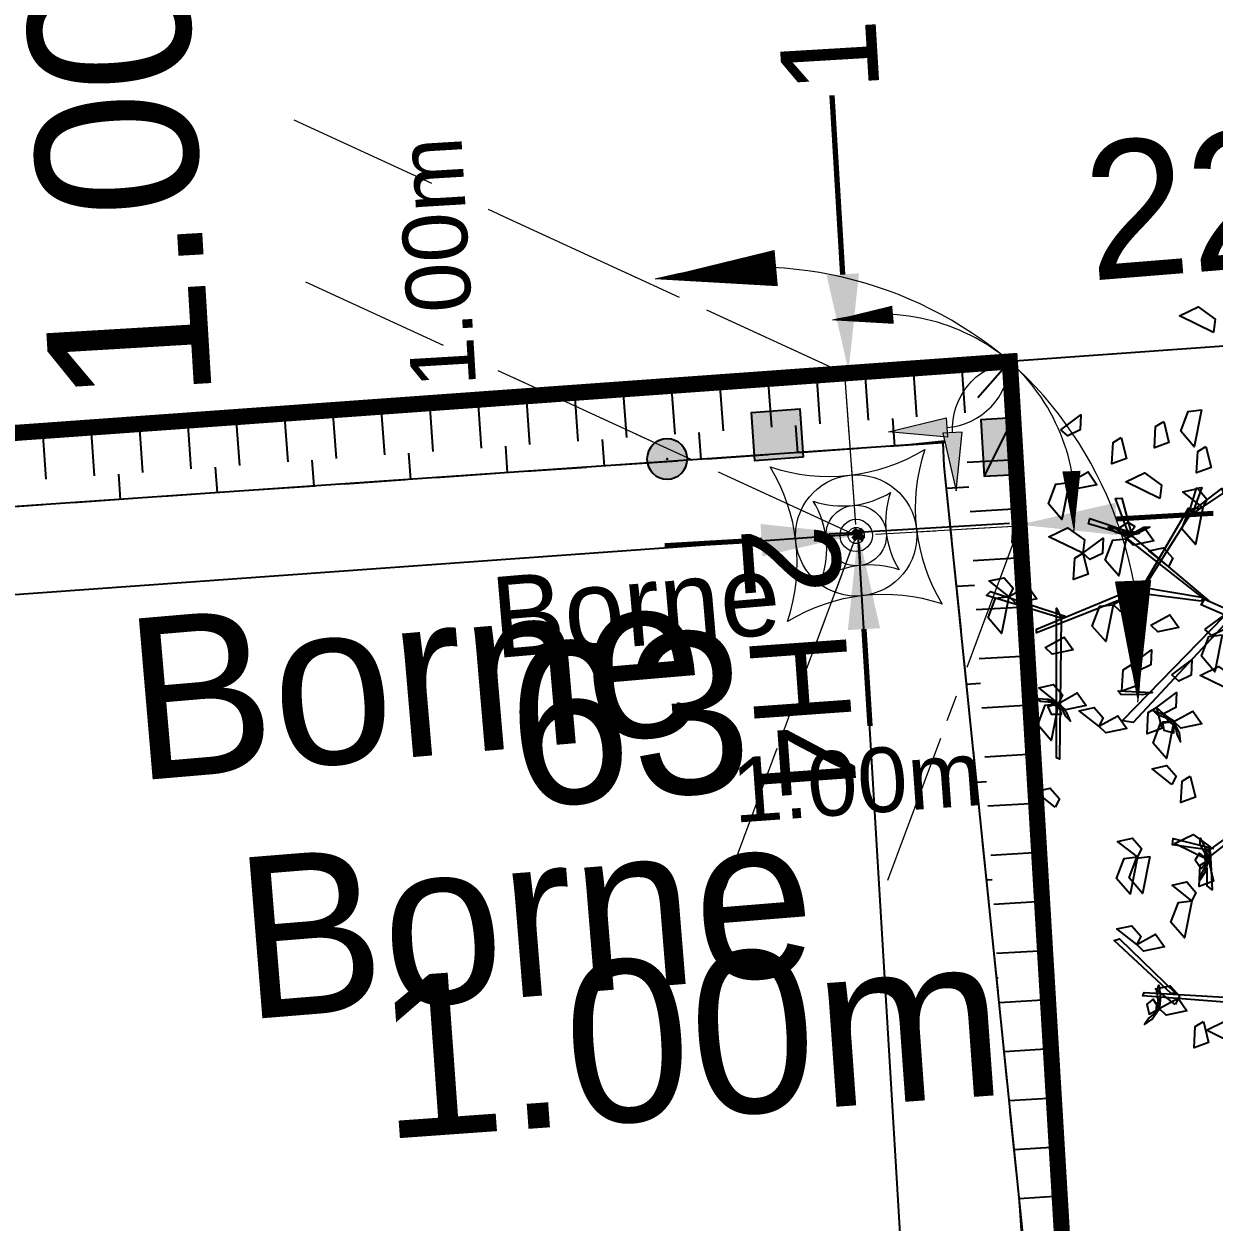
# Model space of a CAD drawing. Header units: metres. Extents: x 1851758 to 1852050, y 5187822 to 5188223.
# Drawn here: x 1851971.03 to 1851978.4, y 5187905.14 to 5187912.56 of the extents above; entities that cross this region are included whole.
import ezdxf

# ---------------------------------------------------------------- set-up
doc = ezdxf.new("R2010")
doc.units = ezdxf.units.M
doc.header["$LTSCALE"] = 2.5
doc.header["$PDMODE"] = 35
doc.header["$PDSIZE"] = 0.03
doc.linetypes.add('L8', pattern=[0.225, 0.15, -0.075])
doc.layers.get('0').update_dxf_attribs({"linetype": 'CONTINUOUS', "lineweight": 30})
doc.layers.get('Defpoints').update_dxf_attribs({"linetype": 'CONTINUOUS'})
for name, color, linetype, plot in [('N', 1, 'CONTINUOUS', False), ('PRO_PAR_CONT_DA', 40, 'CONTINUOUS', False), ('PRO_PAR_CONT_DA_D', 7, 'CONTINUOUS', False)]:
    doc.layers.add(name, color=color, linetype=linetype, plot=plot)
for name, color, linetype in [('PFM_VRD ET 2D', 7, 'CONTINUOUS'), ('PRO_PAR_N', 6, 'CONTINUOUS'), ('PRO_PAR_N_DA', 6, 'CONTINUOUS'), ('PRO_RES_TEL_TXT', 84, 'CONTINUOUS'), ('PRO_VOI', 7, 'CONTINUOUS'), ('PRO_VOI_PLANCHETTES', 232, 'CONTINUOUS'), ('PRO_VOI_TAMPON', 5, 'CONTINUOUS'), ('PRO_VOI_VEG', 81, 'CONTINUOUS')]:
    doc.layers.add(name, color=color, linetype=linetype)
for name, color, linetype, lineweight in [('PRO_IMP_REP', 6, 'CONTINUOUS', 15), ('PRO_IMP_REP_VENTE', 6, 'CONTINUOUS', 15), ('PRO_PAR', 1, 'CONTINUOUS', 35), ('PRO_PAR_COT', 200, 'CONTINUOUS', 20), ('PRO_PAR_COT_DA', 150, 'CONTINUOUS', 20), ('PRO_PAR_COT_VENTE', 150, 'CONTINUOUS', 20), ('PRO_PAR_DA', 1, 'CONTINUOUS', 35), ('PRO_PAR_P', 7, 'CONTINUOUS', 70), ('PRO_PAR_P_DA', 7, 'CONTINUOUS', 70), ('PRO_PAR_SURF', 157, 'CONTINUOUS', 20), ('Z', 7, 'CONTINUOUS', 9)]:
    doc.layers.add(name, color=color, linetype=linetype, lineweight=lineweight)
doc.styles.add('_ECRITURE', font='NEWSGOTN.TTF')
doc.styles.add('Ecriture', font='NEWSGOTN.TTF')
doc.styles.add('SIMPLEX', font='SIMPLEX.SHX', dxfattribs={"oblique": 27})
doc.styles.get("Standard").update_dxf_attribs({"font": 'arial.ttf'})
doc.dimstyles.new('Voirie', dxfattribs={"dimtxt": 0.6, "dimasz": 0.6, "dimexe": 0.18, "dimexo": 0.0625, "dimgap": 0, "dimtad": 0, "dimzin": 0, "dimdsep": 46, "dimtxsty": 'Ecriture', "dimcen": 0.04, "dimclrd": 256, "dimclre": 256, "dimclrt": 256, "dimaunit": 2, "dimadec": 3, "dimazin": 0, "dimtfac": 1, "dimtofl": 0, "dimtmove": 0, "dimatfit": 0, "dimfxl": 0, "dimtolj": 1, "dimtzin": 0, "dimlwd": -1, "dimarcsym": 0})

# ---------------------------------------------------------------- blocks, each defined once
blk = doc.blocks.new('arbre4')
at = {"layer": 'PRO_VOI_VEG', "linetype": 'ByBlock', "lineweight": -2, "extrusion": (-0.095442, 0.360509, 0.92786), "flags": 128}
for points, elevation in [([(-1.838, -1.958), (-1.43, -2.203), (-1.665, -2.309), (-1.869, -2.134), (-1.838, -1.958)], 6.922), ([(-0.392, -1.794), (0.016, -2.039), (-0.219, -2.145), (-0.423, -1.97), (-0.392, -1.794)], 6.856), ([(-2.954, -0.352), (-2.546, -0.597), (-2.781, -0.703), (-2.985, -0.528), (-2.954, -0.352)], 7.851), ([(-1.347, -0.241), (-0.939, -0.485), (-1.174, -0.592), (-1.378, -0.416), (-1.347, -0.241)], 7.988), ([(1.718, -1.305), (2.126, -1.55), (1.891, -1.656), (1.687, -1.48), (1.718, -1.305)], 7.147), ([(1.761, -0.236), (2.169, -0.481), (1.934, -0.587), (1.73, -0.412), (1.761, -0.236)], 9.406), ([(-2.075, -0.305), (-1.667, -0.55), (-1.902, -0.656), (-2.106, -0.48), (-2.075, -0.305)], 6.745), ([(0.262, 0.011), (0.67, -0.234), (0.435, -0.34), (0.231, -0.164), (0.262, 0.011)], 7.887), ([(2.44, -0.865), (2.848, -1.11), (2.613, -1.216), (2.409, -1.04), (2.44, -0.865)], 6.97), ([(-2.152, 1.573), (-1.744, 1.329), (-1.979, 1.222), (-2.183, 1.398), (-2.152, 1.573)], 8.679), ([(-0.577, 0.783), (-0.169, 0.539), (-0.404, 0.433), (-0.608, 0.608), (-0.577, 0.783)], 7.395), ([(-3.305, 1.182), (-2.897, 0.937), (-3.132, 0.831), (-3.336, 1.006), (-3.305, 1.182)], 6.747)]:
    blk.add_lwpolyline(points, close=True, dxfattribs=dict(at, elevation=elevation))
at = {"layer": 'PRO_VOI_VEG', "color": 42, "linetype": 'ByBlock', "lineweight": -2, "extrusion": (-7.94843e-09, -0.83205, 0.5547), "elevation": 0.638, "flags": 128}
blk.add_lwpolyline([(0.349, 8.334), (0.681, 9.969), (0.725, 9.875), (0.371, 8.24), (0.349, 8.334)], close=True, dxfattribs=at)
at = {"layer": 'PRO_VOI_VEG', "linetype": 'ByBlock', "lineweight": -2, "extrusion": (0.632852, 0.167542, 0.755929), "flags": 128}
for points, elevation in [([(4.398, 2.337), (4.571, 1.994), (4.385, 2.019), (4.317, 2.227), (4.398, 2.337)], 5.506), ([(4.655, 6.273), (4.828, 5.931), (4.641, 5.955), (4.573, 6.164), (4.655, 6.273)], 5.996), ([(4.221, 3.43), (4.394, 3.087), (4.208, 3.112), (4.14, 3.32), (4.221, 3.43)], 4.559), ([(3.832, 5.107), (4.005, 4.765), (3.818, 4.789), (3.75, 4.998), (3.832, 5.107)], 5.849), ([(4.217, 5.507), (4.39, 5.164), (4.204, 5.189), (4.136, 5.397), (4.217, 5.507)], 2.162), ([(3.876, 5.321), (4.049, 4.979), (3.862, 5.004), (3.795, 5.212), (3.876, 5.321)], 3.52), ([(3.993, 7.132), (4.166, 6.79), (3.979, 6.814), (3.911, 7.023), (3.993, 7.132)], 2.737), ([(3.194, 5.545), (3.367, 5.203), (3.18, 5.227), (3.112, 5.436), (3.194, 5.545)], 4.883), ([(3.402, 5.275), (3.575, 4.932), (3.388, 4.957), (3.32, 5.165), (3.402, 5.275)], 2.363), ([(2.405, 2.824), (2.578, 2.481), (2.391, 2.506), (2.323, 2.714), (2.405, 2.824)], 5.683), ([(1.777, 4.029), (1.95, 3.687), (1.763, 3.711), (1.695, 3.92), (1.777, 4.029)], 7.94)]:
    blk.add_lwpolyline(points, close=True, dxfattribs=dict(at, elevation=elevation))
at = {"layer": 'PRO_VOI_VEG', "linetype": 'ByBlock', "lineweight": -2, "extrusion": (0.843665, 0.223353, 0.488205), "flags": 128}
for points, elevation in [([(4.398, 3.675), (4.136, 3.569), (4.08, 3.946), (4.341, 3.888), (4.398, 3.675)], 4.162), ([(4.164, 4.916), (3.902, 4.81), (3.846, 5.186), (4.107, 5.128), (4.164, 4.916)], 4.01), ([(4.221, 4.776), (3.959, 4.67), (3.903, 5.047), (4.164, 4.989), (4.221, 4.776)], 3.121), ([(3.255, 5.196), (2.992, 5.09), (2.936, 5.466), (3.197, 5.408), (3.255, 5.196)], 6.291), ([(3.832, 5.844), (3.569, 5.738), (3.513, 6.114), (3.774, 6.056), (3.832, 5.844)], 3.232), ([(3.202, 4.705), (2.94, 4.599), (2.884, 4.975), (3.145, 4.918), (3.202, 4.705)], 4.176), ([(4.217, 6.309), (3.955, 6.203), (3.899, 6.579), (4.16, 6.521), (4.217, 6.309)], 0.381), ([(4.197, 6.719), (3.934, 6.613), (3.878, 6.99), (4.139, 6.932), (4.197, 6.719)], -0.352), ([(2.798, 4.982), (2.536, 4.876), (2.48, 5.252), (2.741, 5.194), (2.798, 4.982)], 5.165), ([(2.835, 7.018), (2.572, 6.913), (2.516, 7.289), (2.777, 7.231), (2.835, 7.018)], 5.028), ([(2.931, 6.518), (2.668, 6.412), (2.612, 6.788), (2.873, 6.73), (2.931, 6.518)], 3.346)]:
    blk.add_lwpolyline(points, close=True, dxfattribs=dict(at, elevation=elevation))
at = {"layer": 'PRO_VOI_VEG', "linetype": 'ByBlock', "lineweight": -2, "extrusion": (9.90253e-10, -0.872729, 0.488205), "flags": 128}
for points, elevation in [([(1.633, 8.525), (1.37, 8.42), (1.314, 8.796), (1.575, 8.738), (1.633, 8.525)], -0.402), ([(-1.689, 3.227), (-1.951, 3.121), (-2.007, 3.497), (-1.746, 3.439), (-1.689, 3.227)], -1.176)]:
    blk.add_lwpolyline(points, close=True, dxfattribs=dict(at, elevation=elevation))
at = {"layer": 'PRO_VOI_VEG', "color": 6, "linetype": 'ByBlock', "lineweight": -2, "extrusion": (-0.961889, 0.218143, 0.164872), "elevation": 2.523, "flags": 128}
blk.add_lwpolyline([(-3.92, 5.363), (-4.142, 5.256), (-4.213, 5.436), (-4.087, 5.49), (-3.92, 5.363)], close=True, dxfattribs=at)
at = {"layer": 'PRO_VOI_VEG', "color": 6, "linetype": 'ByBlock', "lineweight": -2, "extrusion": (-0.728389, 0.480734, 0.488205), "elevation": 5.3, "flags": 128}
blk.add_lwpolyline([(-3.103, 3.557), (-3.196, 3.343), (-3.114, 3.226), (-3.003, 3.358), (-3.103, 3.557)], close=True, dxfattribs=at)
at = {"layer": 'PRO_VOI_VEG', "color": 6, "linetype": 'ByBlock', "lineweight": -2, "extrusion": (0.828904, -0.547073, 0.116747), "elevation": -2.198, "flags": 128}
blk.add_lwpolyline([(3.096, 6.003), (3.247, 6.229), (3.144, 6.443), (3.055, 6.289), (3.096, 6.003)], close=True, dxfattribs=at)
at = {"layer": 'PRO_VOI_VEG', "color": 42, "linetype": 'ByBlock', "lineweight": -2, "extrusion": (-8.90758e-09, -0.83205, 0.5547), "elevation": 0.638, "flags": 128}
blk.add_lwpolyline([(0.607, 6.606), (0.187, 8.898), (0.231, 8.898), (0.703, 6.484), (0.607, 6.606)], close=True, dxfattribs=at)
at = {"layer": 'PRO_VOI_VEG', "color": 42, "linetype": 'ByBlock', "lineweight": -2, "extrusion": (0.28427, -0.71615, 0.637432), "elevation": 1.814, "flags": 128}
blk.add_lwpolyline([(1.834, 7.958), (0.258, 9.133), (0.289, 9.172), (1.97, 7.959), (1.834, 7.958)], close=True, dxfattribs=at)
at = {"layer": 'PRO_VOI_VEG', "color": 6, "linetype": 'ByBlock', "lineweight": -2, "extrusion": (-0.428772, 0.890609, 0.151559), "elevation": 4.879, "flags": 128}
blk.add_lwpolyline([(-1.165, 4.999), (-1.008, 4.953), (-0.918, 5.109), (-1.03, 5.191), (-1.165, 4.999)], close=True, dxfattribs=at)
at = {"layer": 'PRO_VOI_VEG', "linetype": 'ByBlock', "lineweight": -2, "extrusion": (0.372929, 2.33309e-10, 0.92786), "elevation": 4.698, "flags": 128}
blk.add_lwpolyline([(3.78, 0.662), (4.188, 0.417), (3.953, 0.311), (3.749, 0.486), (3.78, 0.662)], close=True, dxfattribs=at)
at = {"layer": 'PRO_VOI_VEG', "linetype": 'ByBlock', "lineweight": -2, "extrusion": (9.90252e-10, -0.872729, 0.488205), "flags": 128}
for points, elevation in [([(1.138, 5.865), (0.876, 5.759), (0.82, 6.135), (1.081, 6.077), (1.138, 5.865)], -1.05), ([(2.545, 6.872), (2.282, 6.766), (2.226, 7.142), (2.487, 7.084), (2.545, 6.872)], 0.143), ([(-0.818, 5.471), (-1.08, 5.365), (-1.136, 5.741), (-0.875, 5.683), (-0.818, 5.471)], -0.346), ([(-4.73, 5.289), (-4.992, 5.183), (-5.048, 5.559), (-4.787, 5.501), (-4.73, 5.289)], -0.021), ([(2.376, 6.363), (2.114, 6.257), (2.058, 6.633), (2.319, 6.575), (2.376, 6.363)], 1.052)]:
    blk.add_lwpolyline(points, close=True, dxfattribs=dict(at, elevation=elevation))
at = {"layer": 'PRO_VOI_VEG', "linetype": 'ByBlock', "lineweight": -2, "extrusion": (-2.51648e-10, -0.654654, 0.755929), "flags": 128}
for points, elevation in [([(2.679, 6.678), (2.852, 6.335), (2.666, 6.36), (2.598, 6.568), (2.679, 6.678)], 1.643), ([(0.116, 5.431), (0.289, 5.088), (0.102, 5.113), (0.034, 5.321), (0.116, 5.431)], 2.724)]:
    blk.add_lwpolyline(points, close=True, dxfattribs=dict(at, elevation=elevation))
at = {"layer": 'PRO_VOI_VEG', "linetype": 'ByBlock', "lineweight": -2, "extrusion": (-2.51655e-10, -0.654654, 0.755929), "flags": 128}
for points, elevation in [([(1.138, 5.872), (1.311, 5.53), (1.124, 5.554), (1.056, 5.763), (1.138, 5.872)], 1.007), ([(-0.818, 5.262), (-0.645, 4.919), (-0.832, 4.944), (-0.9, 5.152), (-0.818, 5.262)], 1.535)]:
    blk.add_lwpolyline(points, close=True, dxfattribs=dict(at, elevation=elevation))
at = {"layer": 'PRO_VOI_VEG', "color": 42, "linetype": 'ByBlock', "lineweight": -2, "extrusion": (-0.36254, -0.748914, 0.5547), "elevation": 2.652, "flags": 128}
for points in [[(-5.224, 5.385), (-4.892, 7.02), (-4.848, 6.926), (-5.202, 5.292), (-5.224, 5.385)], [(-4.966, 3.657), (-5.386, 5.949), (-5.342, 5.949), (-4.87, 3.535), (-4.966, 3.657)]]:
    blk.add_lwpolyline(points, close=True, dxfattribs=at)
at = {"layer": 'PRO_VOI_VEG', "color": 42, "linetype": 'ByBlock', "lineweight": -2, "extrusion": (2.18152e-08, -0.933257, 0.359211), "elevation": -1.171, "flags": 128}
blk.add_lwpolyline([(1.329, 5.899), (1.499, 7.233), (1.565, 7.171), (1.381, 5.899), (1.329, 5.899)], close=True, dxfattribs=at)
at = {"layer": 'PRO_VOI_VEG', "color": 42, "linetype": 'ByBlock', "lineweight": -2, "extrusion": (8.93024e-09, -0.872729, 0.488205), "elevation": -0.265, "flags": 128}
blk.add_lwpolyline([(-0.653, 5.949), (-0.631, 6.502), (-0.587, 6.56), (-0.631, 5.696), (-0.653, 5.949)], close=True, dxfattribs=at)
at = {"layer": 'PRO_VOI_VEG', "color": 6, "linetype": 'ByBlock', "lineweight": -2, "extrusion": (0.848441, -0.507127, 0.151559), "elevation": 0.262, "flags": 128}
blk.add_lwpolyline([(3.455, 5.093), (3.612, 5.047), (3.703, 5.203), (3.591, 5.285), (3.455, 5.093)], close=True, dxfattribs=at)
at = {"layer": 'PRO_VOI_VEG', "color": 6, "linetype": 'ByBlock', "lineweight": -2, "extrusion": (0.761179, 0.630584, 0.151559), "elevation": -0.623, "flags": 128}
blk.add_lwpolyline([(5.331, 5.843), (5.489, 5.796), (5.579, 5.952), (5.467, 6.035), (5.331, 5.843)], close=True, dxfattribs=at)
at = {"layer": 'PRO_VOI_VEG', "color": 6, "linetype": 'ByBlock', "lineweight": -2, "extrusion": (0.291224, 0.822706, 0.488205), "elevation": 4.038, "flags": 128}
blk.add_lwpolyline([(5.329, 4.263), (5.237, 4.049), (5.318, 3.932), (5.429, 4.063), (5.329, 4.263)], close=True, dxfattribs=at)
at = {"layer": 'PRO_VOI_VEG', "color": 42, "linetype": 'ByBlock', "lineweight": -2, "extrusion": (-3.5711e-09, -0.72424, 0.689548), "elevation": 1.188, "flags": 128}
blk.add_lwpolyline([(0.261, 4.262), (-0.955, 6.179), (-0.985, 5.986), (0.231, 4.157), (0.261, 4.262)], close=True, dxfattribs=at)
at = {"layer": 'PRO_VOI_VEG', "linetype": 'ByBlock', "lineweight": -2, "extrusion": (9.90254e-10, -0.872729, 0.488205), "flags": 128}
for points, elevation in [([(-0.273, 8.683), (-0.535, 8.577), (-0.591, 8.954), (-0.33, 8.896), (-0.273, 8.683)], 1.127), ([(2.713, 6.215), (2.451, 6.109), (2.395, 6.485), (2.656, 6.427), (2.713, 6.215)], 0.39)]:
    blk.add_lwpolyline(points, close=True, dxfattribs=dict(at, elevation=elevation))
at = {"layer": 'PRO_VOI_VEG', "color": 42, "linetype": 'ByBlock', "lineweight": -2, "extrusion": (-1.10197e-08, -0.72424, 0.689548), "elevation": 1.188, "flags": 128}
blk.add_lwpolyline([(0.541, 4.682), (1.329, 5.986), (1.359, 5.899), (0.467, 4.516), (0.541, 4.682)], close=True, dxfattribs=at)
at = {"layer": 'PRO_VOI_VEG', "color": 42, "linetype": 'ByBlock', "lineweight": -2, "extrusion": (0.417587, -0.658071, 0.626549), "elevation": 1.647, "flags": 128}
blk.add_lwpolyline([(2.905, 5.185), (3.305, 5.015), (3.263, 4.91), (2.8, 5.188), (2.905, 5.185)], close=True, dxfattribs=at)
at = {"layer": 'PRO_VOI_VEG', "color": 6, "linetype": 'ByBlock', "lineweight": -2, "extrusion": (0.872729, -8.4033e-09, 0.488205), "elevation": 3.642, "flags": 128}
blk.add_lwpolyline([(3.212, 3.789), (3.119, 3.575), (3.201, 3.458), (3.311, 3.589), (3.212, 3.789)], close=True, dxfattribs=at)
at = {"layer": 'PRO_VOI_VEG', "color": 6, "linetype": 'ByBlock', "lineweight": -2, "extrusion": (-0.331412, -0.936235, 0.116747), "elevation": -0.762, "flags": 128}
blk.add_lwpolyline([(-5.337, 5.835), (-5.185, 6.06), (-5.289, 6.275), (-5.378, 6.121), (-5.337, 5.835)], close=True, dxfattribs=at)
at = {"layer": 'PRO_VOI_VEG', "color": 6, "linetype": 'ByBlock', "lineweight": -2, "extrusion": (-0.01986, 0.986115, 0.164872), "elevation": 4.121, "flags": 128}
blk.add_lwpolyline([(4.48, 5.096), (4.258, 4.989), (4.188, 5.169), (4.314, 5.223), (4.48, 5.096)], close=True, dxfattribs=at)
at = {"layer": 'PRO_VOI_VEG', "linetype": 'ByBlock', "lineweight": -2, "extrusion": (4.78407e-09, -0.654654, 0.755929), "elevation": 4.014, "flags": 128}
blk.add_lwpolyline([(-0.273, 7.782), (-0.1, 7.44), (-0.286, 7.464), (-0.354, 7.672), (-0.273, 7.782)], close=True, dxfattribs=at)
at = {"layer": 'PRO_VOI_VEG', "color": 42, "linetype": 'ByBlock', "lineweight": -2, "extrusion": (1.11052e-08, -0.906135, 0.422988), "elevation": -0.354, "flags": 128}
blk.add_lwpolyline([(0.467, 4.793), (0.607, 6.632), (0.681, 6.502), (0.511, 4.723), (0.467, 4.793)], close=True, dxfattribs=at)
at = {"layer": 'PRO_VOI_VEG', "color": 6, "linetype": 'ByBlock', "lineweight": -2, "extrusion": (-0.993162, 3.93212e-10, 0.116747), "elevation": -0.72, "flags": 128}
blk.add_lwpolyline([(-3.219, 5.219), (-3.067, 5.444), (-3.171, 5.658), (-3.26, 5.505), (-3.219, 5.219)], close=True, dxfattribs=at)
at = {"layer": 'PRO_VOI_VEG', "color": 6, "linetype": 'ByBlock', "lineweight": -2, "extrusion": (0.922965, 0.347782, 0.164872), "elevation": 3.18, "flags": 128}
blk.add_lwpolyline([(2.539, 4.638), (2.317, 4.531), (2.246, 4.711), (2.372, 4.765), (2.539, 4.638)], close=True, dxfattribs=at)
at = {"layer": 'PRO_VOI_VEG', "linetype": 'ByBlock', "lineweight": -2, "extrusion": (0.372929, 2.33269e-10, 0.92786), "elevation": 7.128, "flags": 128}
blk.add_lwpolyline([(2.792, 0.962), (3.2, 0.717), (2.965, 0.611), (2.761, 0.786), (2.792, 0.962)], close=True, dxfattribs=at)
at = {"layer": 'PRO_VOI_VEG', "color": 6, "linetype": 'ByBlock', "lineweight": -2, "extrusion": (-0.869679, 0.46527, 0.164872), "elevation": 3.364, "flags": 128}
blk.add_lwpolyline([(-1.964, 6.875), (-2.186, 6.768), (-2.256, 6.948), (-2.131, 7.002), (-1.964, 6.875)], close=True, dxfattribs=at)
at = {"layer": 'PRO_VOI_VEG', "color": 42, "linetype": 'ByBlock', "lineweight": -2, "extrusion": (-0.84411, -0.221664, 0.488205), "elevation": 1.559, "flags": 128}
blk.add_lwpolyline([(-2.739, 5.831), (-1.95, 7.277), (-1.921, 7.18), (-2.812, 5.647), (-2.739, 5.831)], close=True, dxfattribs=at)
at = {"layer": 'PRO_VOI_VEG', "linetype": 'ByBlock', "lineweight": -2, "extrusion": (0.372929, 2.33322e-10, 0.92786), "elevation": 2.832, "flags": 128}
blk.add_lwpolyline([(2.431, 4.09), (2.839, 3.845), (2.604, 3.739), (2.4, 3.914), (2.431, 4.09)], close=True, dxfattribs=at)
at = {"layer": 'PRO_VOI_VEG', "color": 42, "linetype": 'ByBlock', "lineweight": -2, "extrusion": (0.633753, -0.39248, 0.666571), "elevation": -0.093, "flags": 128}
blk.add_lwpolyline([(0.722, 5.164), (1.106, 5.379), (1.135, 5.269), (0.644, 5.078), (0.722, 5.164)], close=True, dxfattribs=at)
at = {"layer": 'PRO_VOI_VEG', "color": 6, "linetype": 'ByBlock', "lineweight": -2, "extrusion": (-0.574935, 0.656587, 0.488205), "elevation": 5.967, "flags": 128}
blk.add_lwpolyline([(-1.068, 5.051), (-1.16, 4.837), (-1.079, 4.72), (-0.968, 4.852), (-1.068, 5.051)], close=True, dxfattribs=at)
at = {"layer": 'PRO_VOI_VEG', "color": 6, "linetype": 'ByBlock', "lineweight": -2, "extrusion": (0.654273, -0.747193, 0.116747), "elevation": -1.862, "flags": 128}
blk.add_lwpolyline([(1.06, 7.605), (1.212, 7.83), (1.108, 8.045), (1.02, 7.891), (1.06, 7.605)], close=True, dxfattribs=at)
at = {"layer": 'PRO_VOI_VEG', "color": 6, "linetype": 'ByBlock', "lineweight": -2, "extrusion": (-0.177403, 0.972398, 0.151559), "elevation": 3.97, "flags": 128}
blk.add_lwpolyline([(0.507, 6.787), (0.664, 6.741), (0.754, 6.897), (0.642, 6.979), (0.507, 6.787)], close=True, dxfattribs=at)
at = {"layer": 'PRO_VOI_VEG', "linetype": 'ByBlock', "lineweight": -2, "extrusion": (1.09032e-10, -0.654654, 0.755929), "elevation": 2.436, "flags": 128}
blk.add_lwpolyline([(-0.425, 5.763), (-0.252, 5.42), (-0.439, 5.445), (-0.507, 5.653), (-0.425, 5.763)], close=True, dxfattribs=at)
at = {"layer": 'PRO_VOI_VEG', "linetype": 'ByBlock', "lineweight": -2, "extrusion": (0.372929, 6.70653e-10, 0.92786), "elevation": 2.384, "flags": 128}
blk.add_lwpolyline([(2.161, 6.419), (2.569, 6.174), (2.334, 6.068), (2.13, 6.244), (2.161, 6.419)], close=True, dxfattribs=at)
at = {"layer": 'PRO_VOI_VEG', "linetype": 'ByBlock', "lineweight": -2, "extrusion": (9.9025e-10, -0.872729, 0.488205), "elevation": -0.095, "flags": 128}
blk.add_lwpolyline([(-2.738, 4.811), (-3.001, 4.706), (-3.057, 5.082), (-2.796, 5.024), (-2.738, 4.811)], close=True, dxfattribs=at)
at = {"layer": 'PRO_VOI_VEG', "color": 6, "linetype": 'ByBlock', "lineweight": -2, "extrusion": (0.507127, 0.848441, 0.151559), "elevation": 1.296, "flags": 128}
blk.add_lwpolyline([(3.615, 3.991), (3.772, 3.945), (3.862, 4.101), (3.75, 4.183), (3.615, 3.991)], close=True, dxfattribs=at)
at = {"layer": 'PRO_VOI_VEG', "color": 6, "linetype": 'ByBlock', "lineweight": -2, "extrusion": (-2.5855e-09, 0.872729, 0.488205), "elevation": 4.149, "flags": 128}
blk.add_lwpolyline([(2.738, 2.437), (2.646, 2.223), (2.727, 2.106), (2.838, 2.238), (2.738, 2.437)], close=True, dxfattribs=at)
at = {"layer": 'PRO_VOI_VEG', "color": 42, "linetype": 'ByBlock', "lineweight": -2, "extrusion": (0.715322, -0.645267, 0.268226), "elevation": -2.429, "flags": 128}
blk.add_lwpolyline([(0.019, 4.57), (-0.297, 5.892), (-0.218, 5.882), (0.064, 4.606), (0.019, 4.57)], close=True, dxfattribs=at)
at = {"layer": 'PRO_VOI_VEG', "color": 6, "linetype": 'ByBlock', "lineweight": -2, "extrusion": (-3.93401e-10, -0.993162, 0.116747), "elevation": -1.924, "flags": 128}
blk.add_lwpolyline([(-2.746, 4.421), (-2.594, 4.647), (-2.698, 4.861), (-2.787, 4.707), (-2.746, 4.421)], close=True, dxfattribs=at)
at = {"layer": 'PRO_VOI_VEG', "color": 6, "linetype": 'ByBlock', "lineweight": -2, "extrusion": (-0.347782, 0.922965, 0.164872), "elevation": 3.879, "flags": 128}
blk.add_lwpolyline([(1.707, 3.576), (1.485, 3.469), (1.415, 3.649), (1.541, 3.703), (1.707, 3.576)], close=True, dxfattribs=at)
at = {"layer": 'PRO_VOI_VEG', "color": 42, "linetype": 'ByBlock', "lineweight": -2, "extrusion": (0.440852, -0.719385, 0.536783), "elevation": -0.869, "flags": 128}
blk.add_lwpolyline([(-0.977, 3.342), (-1.036, 5.079), (-0.967, 5.028), (-0.948, 3.142), (-0.977, 3.342)], close=True, dxfattribs=at)
at = {"layer": 'PRO_VOI_VEG', "linetype": 'ByBlock', "lineweight": -2, "extrusion": (0.372929, -8.74771e-10, 0.92786), "elevation": 7.29, "flags": 128}
blk.add_lwpolyline([(2.004, 3.659), (2.412, 3.414), (2.177, 3.308), (1.973, 3.483), (2.004, 3.659)], close=True, dxfattribs=at)
at = {"layer": 'PRO_VOI_VEG', "color": 42, "linetype": 'ByBlock', "lineweight": -2, "extrusion": (-0.682446, -0.575232, 0.450971), "elevation": 0.704, "flags": 128}
blk.add_lwpolyline([(-0.772, 7.501), (-0.354, 7.412), (-0.38, 7.289), (-0.876, 7.48), (-0.772, 7.501)], close=True, dxfattribs=at)
at = {"layer": 'PRO_VOI_VEG', "color": 42, "linetype": 'ByBlock', "lineweight": -2, "extrusion": (-0.952135, -0.250031, 0.175849), "elevation": -0.882, "flags": 128}
blk.add_lwpolyline([(-1.95, 7.291), (-1.781, 8.701), (-1.714, 8.636), (-1.899, 7.291), (-1.95, 7.291)], close=True, dxfattribs=at)
at = {"layer": 'PRO_VOI_VEG', "linetype": 'ByBlock', "lineweight": -2, "extrusion": (0.372929, -1.31216e-09, 0.92786), "elevation": 8.675, "flags": 128}
blk.add_lwpolyline([(2.019, -0.589), (2.427, -0.834), (2.192, -0.94), (1.988, -0.764), (2.019, -0.589)], close=True, dxfattribs=at)
at = {"layer": 'PRO_VOI_VEG', "color": 42, "linetype": 'ByBlock', "lineweight": -2, "extrusion": (-2.05191e-09, -0.72424, 0.689548), "elevation": 1.188, "flags": 128}
blk.add_lwpolyline([(-0.027, 3.351), (0.423, 4.656), (0.489, 4.594), (0.047, 3.316), (-0.027, 3.351)], close=True, dxfattribs=at)
blk = doc.blocks.new('ASS03')
h = blk.add_hatch(color=256)
h.dxf.hatch_style = 1
edge = h.paths.add_edge_path()
edge.add_arc((0, 0), 0.5, 0, 360)
for radius in [0.5, 0.01]:
    blk.add_circle((0, 0), radius)
blk = doc.blocks.new('fleche cote')
blk.add_hatch(color=0).paths.add_polyline_path([(-0.5235, -0.3995), (-0.5235, -0.55), (-0.9745, -0.4747)])
at = {"color": 0}
blk.add_lwpolyline([(-0.5235, -0.4747, 0.385882), (0, 0)], format="xyb", dxfattribs=at)
blk.add_lwpolyline([(-0.5235, -0.3995), (-0.5235, -0.55), (-0.9745, -0.4747)], close=True, dxfattribs=at)
blk = doc.blocks.new('fleche cote2')
blk.add_hatch(color=0).paths.add_polyline_path([(-0.5235, 0.3995), (-0.5235, 0.55), (-0.9745, 0.4747)])
at = {"color": 0}
blk.add_lwpolyline([(-0.5235, 0.3995), (-0.5235, 0.55), (-0.9745, 0.4747)], close=True, dxfattribs=at)
blk.add_lwpolyline([(-0.5235, 0.4747, -0.385882), (0, 0)], format="xyb", dxfattribs=at)
blk = doc.blocks.new('ASS02')
h = blk.add_hatch(color=256)
h.dxf.hatch_style = 1
h.paths.add_polyline_path([(0.5, -0.5), (0.5, 0.5), (-0.5, 0.5), (-0.5, -0.5)])
blk.add_lwpolyline([(0.5, -0.5), (0.5, 0.5), (-0.5, 0.5), (-0.5, -0.5)], close=True)
blk = doc.blocks.new('TCPOINT')
blk.add_point((0, 0))
at = {"layer": 'N'}
blk.add_attdef('MAT', (0.2, 0.2), '', height=0.34, dxfattribs=at)
at = {"layer": 'Z', "style": 'SIMPLEX'}
blk.add_attdef('ALT', (0.2, -0.54), '', height=0.34, dxfattribs=at)
blk = doc.blocks.new('*D105')
at = {"layer": 'Defpoints', "color": 0}
for p in [(1851977.132, 5187910.471), (1851976.1934, 5187909.4132), (1851977.1916, 5187909.4728)]:
    blk.add_point(p, dxfattribs=at)
at = {"layer": 'PRO_PAR_P'}
for p, q in [((1851976.098, 5187911.0103), (1851976.0319, 5187912.1179)), ((1851976.2292, 5187908.8142), (1851976.2649, 5187908.2153))]:
    blk.add_line(p, q, dxfattribs=at)
at = {"layer": 'PRO_PAR_P', "lineweight": -2}
for p, q in [((1851977.0696, 5187910.4673), (1851975.9541, 5187910.4007)), ((1851977.1292, 5187909.4691), (1851976.0137, 5187909.4025))]:
    blk.add_line(p, q, dxfattribs=at)
at = {"layer": 'PRO_PAR_P'}
for points in [[(1851975.9982, 5187911.0044), (1851976.1979, 5187911.0163), (1851976.1338, 5187910.4114)], [(1851976.1294, 5187908.8083), (1851976.329, 5187908.8202), (1851976.1934, 5187909.4132)]]:
    blk.add_solid(points, dxfattribs=at)
at = {"layer": 'PRO_PAR_P', "insert": (1851975.9844, 5187912.9137), "char_height": 0.6, "attachment_point": 5, "rotation": 93.41755, "style": 'Ecriture'}
blk.add_mtext('\\A1;1.00', dxfattribs=at)
blk = doc.blocks.new('*D111')
at = {"layer": 'Defpoints', "color": 0}
for p in [(1851977.1924, 5187909.4607), (1851977.1924, 5187909.4607), (1851976.1941, 5187909.4011)]:
    blk.add_point(p, dxfattribs=at)
at = {"layer": 'PRO_PAR_P'}
for p, q in [((1851977.7913, 5187909.4964), (1851978.3902, 5187909.5322)), ((1851975.5952, 5187909.3653), (1851974.9963, 5187909.3295))]:
    blk.add_line(p, q, dxfattribs=at)
at = {"layer": 'PRO_PAR_P', "lineweight": -2}
for p, q in [((1851976.1979, 5187909.3387), (1851976.2049, 5187909.2214)), ((1851977.1961, 5187909.3983), (1851977.2031, 5187909.281))]:
    blk.add_line(p, q, dxfattribs=at)
at = {"layer": 'PRO_PAR_P'}
for points in [[(1851977.7853, 5187909.5963), (1851977.7973, 5187909.3966), (1851977.1924, 5187909.4607)], [(1851975.5892, 5187909.4651), (1851975.6012, 5187909.2655), (1851976.1941, 5187909.4011)]]:
    blk.add_solid(points, dxfattribs=at)
at = {"layer": 'PRO_PAR_P', "insert": (1851979.1861, 5187909.5797), "char_height": 0.6, "attachment_point": 5, "rotation": 3.41755, "style": 'Ecriture'}
blk.add_mtext('\\A1;1.00', dxfattribs=at)
blk = doc.blocks.new('BORNE IMP')
at = {"layer": 'PRO_IMP_REP'}
for radius in [0.375, 0.1]:
    blk.add_circle((0, 0), radius, dxfattribs=at)
for centre, start, end in [((-0.0473, 1.5182), 246.91866, 296.65352), ((-1.5182, -0.0473), 336.91866, 26.65352), ((1.5182, 0.0473), 156.91866, 206.65352), ((0.0473, -1.5182), 66.91866, 116.65352)]:
    blk.add_arc(centre, 1.144, start, end, dxfattribs=at)
blk = doc.blocks.new('PAR REP VENTE')
at = {"layer": 'PRO_IMP_REP_VENTE'}
for radius in [0.375, 0.1]:
    blk.add_circle((0, 0), radius, dxfattribs=at)
for centre, start, end in [((-0.17, 1.509), 251.5595, 301.2943), ((1.509, 0.17), 161.5595, 211.2943), ((-1.509, -0.17), 341.5595, 31.2943), ((0.17, -1.509), 71.5595, 121.2943)]:
    blk.add_arc(centre, 1.144, start, end, dxfattribs=at)
blk = doc.blocks.new('PRO_PAR_COT_02B')
at = {"layer": 'PRO_PAR_COT_DA'}
blk.add_lwpolyline([(-2.1531, -0.6655, 0, 0.225, 0), (-1.4008, -0.6802, 0.225, 0.225, 0)], format="xyseb", dxfattribs=at)
blk.add_arc((-1.7204, 1.7503), 2.4542, 259.84549, 314.50736, dxfattribs=at)
blk = doc.blocks.new('PRO_PAR_COT_01B')
at = {"layer": 'PRO_PAR_COT_DA'}
blk.add_lwpolyline([(-2.1531, 0.6655, 0, 0.225, 0), (-1.4008, 0.6802, 0.225, 0.225, 0)], format="xyseb", dxfattribs=at)
blk.add_arc((-1.7204, -1.7503), 2.4542, 45.49264, 100.15451, dxfattribs=at)

msp = doc.modelspace()

# ---------------------------------------------------------------- hatches: boundary and pattern name
at = {"layer": 'PRO_VOI_PLANCHETTES'}
h = msp.add_hatch(color=256, dxfattribs=at)
h.dxf.hatch_style = 1
h.paths.add_polyline_path([(1851899.1364, 5187902.8628), (1851900.494, 5187883.9652), (1851977.1871, 5187889.4194), (1851978.221, 5187892.2356), (1851977.132, 5187910.471), (1851977.1619, 5187910.4732), (1851978.2513, 5187892.2311), (1851977.2085, 5187889.3908), (1851900.4662, 5187883.9331), (1851899.1065, 5187902.8607)])
at = {"layer": 'PRO_VOI_TAMPON'}
h = msp.add_hatch(color=256, dxfattribs=at)
h.dxf.hatch_style = 1
h.paths.add_polyline_path([(1851977.1738, 5187909.7723), (1851977.1529, 5187910.1216), (1851976.9532, 5187910.1097), (1851976.9741, 5187909.7603)])

# ---------------------------------------------------------------- linework, layer by layer
at = {"layer": 'PFM_VRD ET 2D', "flags": 128}
msp.add_lwpolyline([(1851956.6423, 5187889.1053), (1851969.1311, 5187889.4834), (1851971.3652, 5187889.5105), (1851973.8282, 5187889.1504), (1851975.0583, 5187889.4334), (1851976.8927, 5187889.7664), (1851977.9061, 5187892.2624), (1851977.9157, 5187892.6605), (1851978.0006, 5187895.0134), (1851978.0042, 5187895.7956), (1851978.016, 5187896.1713), (1851977.9641, 5187896.4887), (1851977.3891, 5187902.1755), (1851977.2284, 5187904.9127), (1851976.7263, 5187909.8248), (1851976.7187, 5187909.9676), (1851976.7281, 5187909.9782), (1851976.5125, 5187909.956), (1851968.0304, 5187909.3693), (1851959.683, 5187908.6799)], dxfattribs=at)
at = {"layer": 'PRO_PAR', "const_width": 0.1, "flags": 128}
msp.add_lwpolyline([(1851978.0774, 5187891.8445), (1851978.221, 5187892.2356), (1851977.132, 5187910.471), (1851898.9931, 5187904.8577)], dxfattribs=at)
at = {"layer": 'PRO_PAR_CONT_DA', "flags": 128}
msp.add_lwpolyline([(1851978.0774, 5187891.8445), (1851978.221, 5187892.2356), (1851977.132, 5187910.471), (1851898.9931, 5187904.8577), (1851900.327, 5187886.29)], close=True, dxfattribs=at)
at = {"layer": 'PRO_PAR_CONT_DA_D', "flags": 128}
msp.add_lwpolyline([(1851977.1865, 5187892.7834), (1851976.1941, 5187909.4011), (1851900.0622, 5187903.9319), (1851901.2528, 5187887.3587)], close=True, dxfattribs=at)
at = {"layer": 'PRO_PAR_COT_DA', "linetype": 'L8', "ltscale": 2.5, "flags": 128}
for points in [[(1851976.1089, 5187910.3975), (1851972.4364, 5187912.087)], [(1851976.181, 5187909.394), (1851972.4959, 5187911.0892)], [(1851976.1089, 5187910.3975), (1851976.181, 5187909.394), (1851977.1927, 5187909.4544)], [(1851977.1927, 5187909.4544), (1851976.3606, 5187907.22)], [(1851976.181, 5187909.394), (1851975.3441, 5187907.1469)]]:
    msp.add_lwpolyline(points, dxfattribs=at)
at = {"layer": 'PRO_PAR_COT_VENTE', "linetype": 'L8', "flags": 128}
for points in [[(1851976.1089, 5187910.3975), (1851973.9049, 5187911.4114)], [(1851976.181, 5187909.394), (1851973.9644, 5187910.4137)], [(1851976.1089, 5187910.3975), (1851976.181, 5187909.394), (1851977.1927, 5187909.4544)], [(1851977.1927, 5187909.4544), (1851976.7428, 5187908.2463)], [(1851976.181, 5187909.394), (1851975.7264, 5187908.1733)]]:
    msp.add_lwpolyline(points, dxfattribs=at)
at = {"layer": 'PRO_PAR_COT_VENTE'}
for points in [[(1851976.0344, 5187910.7258, 0, 0.1125, 0), (1851976.4091, 5187910.7601, 0.1125, 0.1125, 0)], [(1851977.5284, 5187909.4162, 0, 0.1125, 0), (1851977.5133, 5187909.7922, 0.1125, 0.1125, 0)]]:
    msp.add_lwpolyline(points, format="xyseb", dxfattribs=at)
for centre, start, end in [((1851976.3367, 5187909.5365), 49.60157, 104.26344), ((1851976.3097, 5187909.5602), 353.26304, 47.92491)]:
    msp.add_arc(centre, 1.2271, start, end, dxfattribs=at)
at = {"layer": 'PRO_PAR_DA', "flags": 128}
msp.add_lwpolyline([(1851978.0774, 5187891.8445), (1851978.221, 5187892.2356), (1851977.132, 5187910.471), (1851898.9931, 5187904.8577)], dxfattribs=at)
at = {"layer": 'PRO_PAR_SURF', "flags": 128}
for points in [[(1851898.9931, 5187904.8577), (1851977.132, 5187910.471), (1851978.221, 5187892.2356), (1851977.1871, 5187889.4194), (1851900.494, 5187883.9652)], [(1851977.132, 5187910.471), (1851898.9931, 5187904.8577), (1851900.494, 5187883.9652), (1851977.1871, 5187889.4194), (1851978.221, 5187892.2356)], [(1851977.132, 5187910.471), (1851978.221, 5187892.2356), (1851978.0774, 5187891.8445), (1851900.327, 5187886.29), (1851898.9931, 5187904.8577)]]:
    msp.add_lwpolyline(points, close=True, dxfattribs=at)
at = {"layer": 'PRO_VOI', "color": 32}
for p, q in [((1851976.8326, 5187910.4495, 296.1306), (1851976.8539, 5187910.1537, 296.1306)), ((1851977.132, 5187910.471, 296.1306), (1851976.9343, 5187910.2454, 296.1306)), ((1851975.9345, 5187910.385, 296.1306), (1851975.956, 5187910.0858, 296.1306)), ((1851976.2339, 5187910.4065, 296.1306), (1851976.2554, 5187910.1073, 296.1306)), ((1851976.5333, 5187910.428, 296.1306), (1851976.5548, 5187910.1288, 296.1306)), ((1851974.737, 5187910.299, 296.1306), (1851974.7585, 5187909.9997, 296.1306)), ((1851975.0363, 5187910.3205, 296.1306), (1851975.0578, 5187910.0212, 296.1306)), ((1851975.3357, 5187910.342, 296.1306), (1851975.3572, 5187910.0427, 296.1306)), ((1851975.6351, 5187910.3635, 296.1306), (1851975.6566, 5187910.0643, 296.1306)), ((1851973.8388, 5187910.2344, 296.1306), (1851973.8603, 5187909.9352, 296.1306)), ((1851974.1382, 5187910.2559, 296.1306), (1851974.1597, 5187909.9567, 296.1306)), ((1851974.4376, 5187910.2775, 296.1306), (1851974.4591, 5187909.9782, 296.1306)), ((1851972.6413, 5187910.1484, 296.1306), (1851972.6628, 5187909.8492, 296.1306)), ((1851972.9407, 5187910.1699, 296.1306), (1851972.9622, 5187909.8707, 296.1306)), ((1851973.24, 5187910.1914, 296.1306), (1851973.2615, 5187909.8922, 296.1306)), ((1851973.5394, 5187910.2129, 296.1306), (1851973.5609, 5187909.9137, 296.1306)), ((1851977.1502, 5187910.1671, 296.1306), (1851977.1502, 5187910.1671)), ((1851971.7431, 5187910.0839, 296.1306), (1851971.7646, 5187909.7847, 296.1306)), ((1851972.0425, 5187910.1054, 296.1306), (1851972.064, 5187909.8062, 296.1306)), ((1851972.3419, 5187910.1269, 296.1306), (1851972.3634, 5187909.8277, 296.1306)), ((1851975.8063, 5187910.075, 296.1306), (1851975.8185, 5187909.9056, 296.1306)), ((1851976.4051, 5187910.118, 296.1306), (1851976.4174, 5187909.9468, 296.1306)), ((1851971.1444, 5187910.0409, 296.1306), (1851971.1659, 5187909.7416, 296.1306)), ((1851971.4437, 5187910.0624, 296.1306), (1851971.4652, 5187909.7632, 296.1306)), ((1851975.2075, 5187910.032, 296.1306), (1851975.2196, 5187909.8643, 296.1306)), ((1851974.01, 5187909.946, 296.1306), (1851974.0218, 5187909.7818, 296.1306)), ((1851974.6088, 5187909.989, 296.1306), (1851974.6207, 5187909.8231, 296.1306)), ((1851972.8125, 5187909.8599, 296.1306), (1851972.824, 5187909.6994, 296.1306)), ((1851973.4112, 5187909.903, 296.1306), (1851973.4229, 5187909.7406, 296.1306)), ((1851977.1683, 5187909.8631, 296.1306), (1851976.8689, 5187909.8452, 296.1306)), ((1851971.6149, 5187909.7739, 296.1306), (1851971.6262, 5187909.6169, 296.1306)), ((1851972.2137, 5187909.8169, 296.1306), (1851972.2251, 5187909.6581, 296.1306)), ((1851976.8779, 5187909.6932, 296.1306), (1851976.7406, 5187909.685, 296.1306)), ((1851977.1865, 5187909.5591, 296.1306), (1851976.887, 5187909.5413, 296.1306)), ((1851977.2046, 5187909.2552, 296.1306), (1851976.9052, 5187909.2373, 296.1306)), ((1851976.9142, 5187909.0853, 296.1306), (1851976.8026, 5187909.0786, 296.1306)), ((1851977.2228, 5187908.9512, 296.1306), (1851976.9233, 5187908.9333, 296.1306)), ((1851977.2409, 5187908.6473, 296.1306), (1851976.9415, 5187908.6294, 296.1306)), ((1851976.9505, 5187908.4774, 296.1306), (1851976.8646, 5187908.4723, 296.1306)), ((1851977.2591, 5187908.3433, 296.1306), (1851976.9596, 5187908.3254, 296.1306)), ((1851977.2772, 5187908.0393, 296.1306), (1851976.9778, 5187908.0214, 296.1306)), ((1851976.9868, 5187907.8695, 296.1306), (1851976.9265, 5187907.8659, 296.1306)), ((1851977.2954, 5187907.7354, 296.1306), (1851976.9959, 5187907.7175, 296.1306)), ((1851977.3135, 5187907.4314, 296.1306), (1851977.0141, 5187907.4135, 296.1306)), ((1851977.0232, 5187907.2615, 296.1306), (1851976.9885, 5187907.2595, 296.1306)), ((1851977.3317, 5187907.1275, 296.1306), (1851977.0322, 5187907.1096, 296.1306)), ((1851977.3498, 5187906.8235, 296.1306), (1851977.0504, 5187906.8056, 296.1306)), ((1851977.0595, 5187906.6536, 296.1306), (1851977.0505, 5187906.6531, 296.1306)), ((1851977.368, 5187906.5195, 296.1306), (1851977.0685, 5187906.5016, 296.1306)), ((1851977.3861, 5187906.2156, 296.1306), (1851977.097, 5187906.1983, 296.1306)), ((1851977.4043, 5187905.9116, 296.1306), (1851977.128, 5187905.8951, 296.1306)), ((1851977.4225, 5187905.6077, 296.1306), (1851977.1589, 5187905.5919, 296.1306)), ((1851977.4406, 5187905.3037, 296.1306), (1851977.1899, 5187905.2887, 296.1306))]:
    msp.add_line(p, q, dxfattribs=at)
at = {"layer": 'PRO_VOI', "flags": 128}
msp.add_lwpolyline([(1851980.1245, 5187910.686), (1851977.132, 5187910.471)], dxfattribs=at)
at = {"layer": 'PRO_VOI', "color": 34, "linetype": 'L8', "elevation": 296.1306, "flags": 128}
msp.add_lwpolyline([(1851977.967, 5187896.4888), (1851977.3987, 5187902.0801), (1851977.1941, 5187905.2476), (1851976.7263, 5187909.8248), (1851976.7187, 5187909.9676), (1851968.0304, 5187909.3693), (1851959.683, 5187908.6799), (1851953.8381, 5187907.9757), (1851949.206, 5187907.5405), (1851938.8167, 5187906.9885), (1851932.2574, 5187906.617), (1851924.7604, 5187906.2949), (1851916.4491, 5187905.7479), (1851909.0035, 5187905.0533), (1851899.4658, 5187904.4673), (1851899.486, 5187902.5321), (1851899.7877, 5187893.7974)], dxfattribs=at)
at = {"layer": 'PRO_VOI_PLANCHETTES', "flags": 128}
msp.add_lwpolyline([(1851899.1364, 5187902.8628), (1851900.494, 5187883.9652), (1851977.1871, 5187889.4194), (1851978.221, 5187892.2356), (1851977.132, 5187910.471), (1851977.1619, 5187910.4732), (1851978.2513, 5187892.2311), (1851977.2085, 5187889.3908), (1851900.4662, 5187883.9331), (1851899.1065, 5187902.8607)], close=True, dxfattribs=at)
at = {"layer": 'PRO_VOI_TAMPON', "color": 1, "flags": 128}
msp.add_lwpolyline([(1851977.1738, 5187909.7723), (1851977.1529, 5187910.1216), (1851976.9532, 5187910.1097), (1851976.9741, 5187909.7603)], close=True, dxfattribs=at)
msp.add_lwpolyline([(1851977.1529, 5187910.1216), (1851976.9741, 5187909.7603)], dxfattribs=at)

# ---------------------------------------------------------------- block references
at = {"layer": 'PRO_IMP_REP', "rotation": 4.640794973642308}
msp.add_blockref('BORNE IMP', (1851976.181, 5187909.394), dxfattribs=at)
at = {"layer": 'PRO_IMP_REP_VENTE', "xscale": 0.5, "yscale": 0.5, "zscale": 0.5}
msp.add_blockref('PAR REP VENTE', (1851976.181, 5187909.394), dxfattribs=at)
at = {"layer": 'PRO_PAR_COT', "xscale": 0.8, "yscale": 0.8, "zscale": 0.8}
for name, rotation in [('fleche cote', 4.10893148588018), ('fleche cote2', 93.41754539509272)]:
    msp.add_blockref(name, (1851977.132, 5187910.471), dxfattribs=dict(at, rotation=rotation))
at = {"layer": 'PRO_PAR_COT_DA'}
for name, rotation in [('PRO_PAR_COT_01B', 4.108931486301564), ('PRO_PAR_COT_02B', 93.41754539560219)]:
    msp.add_blockref(name, (1851977.132, 5187910.471), dxfattribs=dict(at, rotation=rotation))
at = {"layer": 'PRO_PAR_P'}
ref = msp.add_blockref('TCPOINT', (1851976.1941, 5187909.4011), dxfattribs=dict(at, rotation=89.95836008128018))
ref.add_attrib('MAT', '63', (1851974.0727, 5187907.7073), dxfattribs={"layer": 'PRO_PAR_N', "lineweight": -2, "height": 1, "rotation": 4.64079, "style": 'Ecriture'})
at = {"layer": 'PRO_PAR_P_DA'}
ref = msp.add_blockref('TCPOINT', (1851977.132, 5187910.471), dxfattribs=dict(at, xscale=2.5, yscale=2.5, zscale=2.5))
ref.add_attrib('MAT', '226', (1851977.632, 5187910.971), dxfattribs={"layer": 'PRO_PAR_N_DA', "height": 0.85, "rotation": 4.64079, "style": '_ECRITURE'})
at = {"layer": 'PRO_VOI_TAMPON'}
for name, p, xscale, yscale, rotation in [('ASS02', (1851975.6935, 5187910.0169), -0.3, 0.3, 94.10893143013443), ('ASS03', (1851975.011, 5187909.8675), -0.2499999999999999, 0.2499999999999999, 76.31239372912667)]:
    msp.add_blockref(name, p, dxfattribs=dict(at, xscale=xscale, yscale=yscale, rotation=rotation))
at = {"layer": 'PRO_VOI_VEG', "xscale": 0.4999999999999999, "yscale": 0.4999999999999999, "zscale": 0.4999999999999999, "rotation": 93.0642484821692}
msp.add_blockref('arbre4', (1851979.5017, 5187908.8167), dxfattribs=at)

# ---------------------------------------------------------------- texts
at = {"layer": 'PRO_IMP_REP', "style": '_ECRITURE'}
msp.add_text('Borne ', height=1, rotation=4.88873, dxfattribs=at).set_placement((1851971.7175, 5187907.8751))
at = {"layer": 'PRO_IMP_REP_VENTE', "style": '_ECRITURE'}
msp.add_text('Borne ', height=0.5, rotation=4.88873, dxfattribs=at).set_placement((1851973.9493, 5187908.6346))
at = {"layer": 'PRO_PAR_COT_DA', "char_height": 1, "attachment_point": 5}
for insert, rotation in [((1851971.5878, 5187912.1398), 93.41755), ((1851975.1518, 5187906.287), 4.10893)]:
    msp.add_mtext('\\A1;1.00m', dxfattribs=dict(at, insert=insert, rotation=rotation))
at = {"layer": 'PRO_PAR_COT_VENTE', "char_height": 0.4, "attachment_point": 5}
for insert, rotation in [((1851973.5863, 5187911.0834), 93.41755), ((1851976.1877, 5187907.868), 4.10893)]:
    msp.add_mtext('\\A1;1.00m', dxfattribs=dict(at, insert=insert, rotation=rotation))
at = {"layer": 'PRO_PAR_N', "style": '_ECRITURE'}
msp.add_text('Borne', height=1, rotation=4.64079, dxfattribs=at).set_placement((1851972.3966, 5187906.3968))
at = {"layer": 'PRO_RES_TEL_TXT', "linetype": 'Continuous', "ltscale": 0.2, "style": 'Ecriture'}
msp.add_text('2 H4', height=0.6, rotation=274.10893, dxfattribs=at).set_placement((1851975.467, 5187909.4406))

# ---------------------------------------------------------------- dimensions: what is measured, and where the dimension line sits
at = {"layer": 'PRO_PAR_P'}
dim = msp.add_linear_dim(base=(1851976.1934, 5187909.4132), p1=(1851977.132, 5187910.471), p2=(1851977.1916, 5187909.4728), angle=273.41755, dimstyle='Voirie', dxfattribs=at)
dim.commit()
dim.dimension.update_dxf_attribs({"geometry": '*D105', "text_midpoint": (1851975.9844, 5187912.9137), "dimtype": 161})
dim = msp.add_aligned_dim(p1=(1851976.1941, 5187909.4011), p2=(1851977.1924, 5187909.4607), distance=0, dimstyle='Voirie', dxfattribs=at)
dim.commit()
dim.dimension.update_dxf_attribs({"geometry": '*D111', "text_midpoint": (1851979.1861, 5187909.5797)})

doc.saveas('drawing.dxf')
